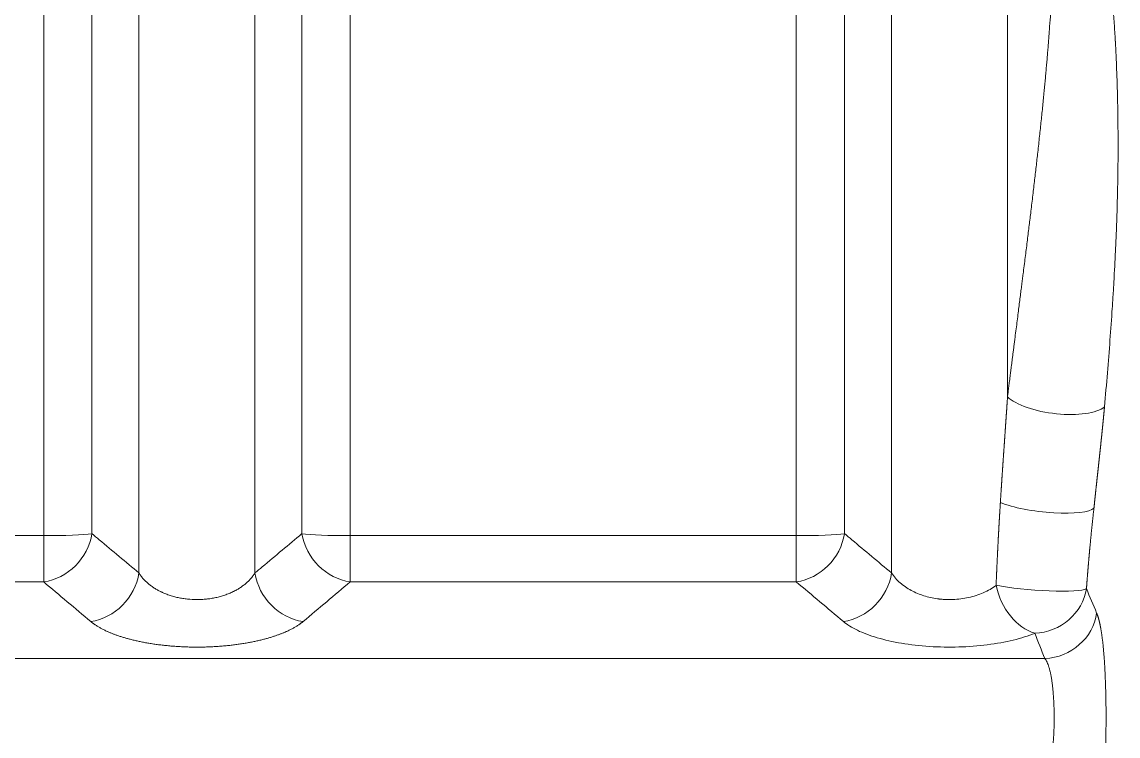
# Model space of a CAD drawing. Header units: millimetres. Extents: x 4664 to 8864, y -38 to 2932.
# Drawn here: x 8133.3 to 8160.46, y 2213.73 to 2231.42 of the extents above; entities that cross this region are included whole.
import ezdxf

# ---------------------------------------------------------------- set-up
doc = ezdxf.new("R2010")
doc.units = ezdxf.units.MM

msp = doc.modelspace()

# ---------------------------------------------------------------- linework, layer by layer
at = {"lineweight": 5}
for p, q in [((8136.197, 2217.773), (8136.197, 2274.057)), ((8157.718, 2222.134), (8157.718, 2274.057)), ((8133.837, 2217.553), (8133.837, 2271.134)), ((8135.031, 2218.747), (8135.031, 2270.722)), ((8139.07, 2217.773), (8139.07, 2246.302)), ((8154.845, 2217.773), (8154.845, 2246.302)), ((8140.235, 2239.559), (8140.235, 2218.747)), ((8153.68, 2218.747), (8153.68, 2239.559)), ((8141.429, 2217.553), (8141.429, 2238.931)), ((8152.485, 2217.553), (8152.485, 2238.931)), ((8133.837, 2218.698), (8132.139, 2218.698)), ((8152.485, 2218.698), (8141.429, 2218.698)), ((8132.139, 2217.553), (8133.837, 2217.553)), ((8141.429, 2217.553), (8152.485, 2217.553)), ((8158.644, 2215.653), (8129.251, 2215.653))]:
    msp.add_line(p, q, dxfattribs=at)
at = {"lineweight": 5, "extrusion": (0, 0, -1)}
for centre, major_axis, ratio, start_param, end_param in [((8158.913, 2222.19), (-1.296, 0.16), 0.35862, 3.471847, 5.83836), ((8158.588, 2219.573), (-1.298, 0.148), 0.217615, 3.320457, 5.62619), ((8133.837, 2218.78), (-1.306, 0), 0.063029, 3.557424, 4.712389), ((8133.837, 2218.78), (0.843, 0.997), 0.871092, 0.962939, 2.371211), ((8141.429, 2218.78), (-1.306, 0), 0.063029, 4.712389, 5.867354), ((8141.429, 2218.78), (-0.843, 0.997), 0.871092, 3.911974, 5.320246), ((8152.485, 2218.78), (-1.306, 0), 0.063029, 3.557424, 4.712389), ((8152.485, 2218.78), (-0.843, -0.997), 0.871092, 4.104532, 5.512804), ((8135.002, 2217.798), (0.84, 1), 0.87029, 0.960013, 2.374005), ((8140.264, 2217.798), (-0.84, 1), 0.87029, 3.909181, 5.323172), ((8153.651, 2217.798), (-0.84, -1), 0.87029, 4.101606, 5.515597), ((8158.394, 2217.506), (-1.302, 0.095), 0.121176, 3.317435, 5.530999), ((8158.394, 2217.506), (0.485, -1.212), 0.714518, 0.510791, 1.818857), ((8158.394, 2217.506), (-1.216, -0.477), 0.931354, 3.638724, 5.062539), ((8158.644, 2216.88), (-1.209, -0.494), 0.930648, 3.636054, 5.075781), ((8193.579, 2234.306), (0, 44.076), 0.874817, 4.275413, 4.291011)]:
    msp.add_ellipse(centre, major_axis=major_axis, ratio=ratio, start_param=start_param, end_param=end_param, dxfattribs=at)
at = {"lineweight": 5}
for points, degree, knots in [([(8158.883, 2234.352), (8158.883, 2234.346), (8158.883, 2234.334), (8158.883, 2234.316), (8158.883, 2234.298), (8158.883, 2234.28), (8158.883, 2234.262), (8158.883, 2234.244), (8158.883, 2234.226), (8158.883, 2234.208), (8158.883, 2234.19), (8158.883, 2234.172), (8158.883, 2234.154), (8158.883, 2234.136), (8158.883, 2234.118), (8158.882, 2234.1), (8158.882, 2234.082), (8158.882, 2234.063), (8158.882, 2234.045), (8158.882, 2234.027), (8158.882, 2234.009), (8158.881, 2233.991), (8158.881, 2233.972), (8158.881, 2233.954), (8158.881, 2233.936), (8158.881, 2233.918), (8158.88, 2233.899), (8158.88, 2233.881), (8158.88, 2233.863), (8158.88, 2233.844), (8158.879, 2233.826), (8158.879, 2233.807), (8158.879, 2233.789), (8158.878, 2233.771), (8158.878, 2233.752), (8158.878, 2233.734), (8158.877, 2233.715), (8158.877, 2233.697), (8158.877, 2233.678), (8158.876, 2233.66), (8158.876, 2233.641), (8158.876, 2233.623), (8158.875, 2233.604), (8158.875, 2233.586), (8158.874, 2233.567), (8158.874, 2233.548), (8158.873, 2233.53), (8158.873, 2233.511), (8158.873, 2233.492), (8158.872, 2233.474), (8158.872, 2233.455), (8158.871, 2233.436), (8158.871, 2233.418), (8158.87, 2233.399), (8158.87, 2233.38), (8158.869, 2233.361), (8158.869, 2233.343), (8158.868, 2233.324), (8158.867, 2233.305), (8158.867, 2233.286), (8158.866, 2233.267), (8158.866, 2233.248), (8158.865, 2233.229), (8158.865, 2233.21), (8158.864, 2233.192), (8158.863, 2233.173), (8158.863, 2233.154), (8158.862, 2233.135), (8158.861, 2233.116), (8158.861, 2233.097), (8158.86, 2233.078), (8158.859, 2233.058), (8158.859, 2233.039), (8158.858, 2233.02), (8158.857, 2233.001), (8158.857, 2232.982), (8158.856, 2232.963), (8158.855, 2232.944), (8158.854, 2232.925), (8158.854, 2232.905), (8158.853, 2232.886), (8158.852, 2232.867), (8158.851, 2232.848), (8158.85, 2232.829), (8158.85, 2232.809), (8158.849, 2232.79), (8158.844, 2232.679), (8158.834, 2232.475), (8158.818, 2232.175), (8158.8, 2231.866), (8158.779, 2231.55), (8158.76, 2231.287), (8158.745, 2231.081), (8158.733, 2230.933), (8158.721, 2230.784), (8158.709, 2230.634), (8158.696, 2230.482), (8158.683, 2230.33), (8158.669, 2230.176), (8158.655, 2230.02), (8158.641, 2229.863), (8158.619, 2229.639), (8158.59, 2229.342), (8158.552, 2228.971), (8158.511, 2228.588), (8158.47, 2228.208), (8158.427, 2227.833), (8158.384, 2227.463), (8158.339, 2227.08), (8158.294, 2226.705), (8158.249, 2226.336), (8158.204, 2225.969), (8158.155, 2225.582), (8158.116, 2225.274), (8158.088, 2225.049), (8158.07, 2224.911), (8158.051, 2224.763), (8158.031, 2224.604), (8158.01, 2224.436), (8157.987, 2224.257), (8157.963, 2224.069), (8157.938, 2223.87), (8157.915, 2223.694), (8157.896, 2223.545), (8157.881, 2223.429), (8157.867, 2223.316), (8157.853, 2223.208), (8157.84, 2223.104), (8157.827, 2223.004), (8157.815, 2222.908), (8157.804, 2222.817), (8157.793, 2222.729), (8157.782, 2222.646), (8157.772, 2222.567), (8157.763, 2222.493), (8157.754, 2222.423), (8157.746, 2222.357), (8157.738, 2222.295), (8157.731, 2222.238), (8157.724, 2222.184), (8157.72, 2222.15), (8157.718, 2222.134)], 3, [0, 0, 0, 0, 0.001403, 0.002808, 0.004214, 0.005622, 0.007032, 0.008443, 0.009856, 0.01127, 0.012686, 0.014104, 0.015523, 0.016944, 0.018367, 0.019791, 0.021217, 0.022645, 0.024074, 0.025505, 0.026937, 0.028371, 0.029807, 0.031245, 0.032684, 0.034125, 0.035568, 0.037012, 0.038458, 0.039906, 0.041355, 0.042806, 0.044259, 0.045713, 0.047169, 0.048627, 0.050087, 0.051548, 0.053011, 0.054475, 0.055942, 0.05741, 0.05888, 0.060351, 0.061825, 0.0633, 0.064776, 0.066255, 0.067735, 0.069217, 0.0707, 0.072186, 0.073673, 0.075162, 0.076653, 0.078145, 0.079639, 0.081135, 0.082633, 0.084132, 0.085633, 0.087136, 0.088641, 0.090148, 0.091656, 0.093166, 0.094678, 0.096191, 0.097707, 0.099224, 0.100743, 0.102264, 0.103786, 0.105311, 0.106837, 0.108365, 0.109895, 0.111426, 0.11296, 0.114495, 0.116032, 0.117571, 0.119111, 0.120654, 0.122198, 0.123744, 0.125292, 0.148749, 0.172956, 0.197922, 0.223653, 0.250157, 0.262099, 0.274161, 0.286342, 0.298644, 0.311068, 0.323613, 0.33628, 0.34907, 0.361983, 0.37502, 0.40466, 0.43536, 0.467127, 0.499968, 0.529724, 0.560471, 0.592216, 0.624965, 0.653813, 0.684259, 0.716308, 0.749969, 0.760607, 0.772055, 0.784313, 0.797384, 0.811268, 0.825968, 0.841484, 0.857818, 0.874972, 0.884887, 0.894455, 0.903675, 0.912547, 0.92107, 0.929244, 0.937069, 0.944545, 0.95167, 0.958445, 0.96487, 0.970943, 0.976665, 0.982036, 0.987055, 0.991722, 0.996037, 1, 1, 1, 1]), ([(8160.12, 2221.888), (8160.146, 2222.173), (8160.17, 2222.453), (8160.215, 2223.003), (8160.237, 2223.274), (8160.277, 2223.807), (8160.295, 2224.069), (8160.321, 2224.457), (8160.329, 2224.585), (8160.345, 2224.84), (8160.352, 2224.967), (8160.373, 2225.343), (8160.386, 2225.59), (8160.403, 2225.955), (8160.408, 2226.076), (8160.415, 2226.255), (8160.417, 2226.314), (8160.421, 2226.433), (8160.424, 2226.492), (8160.433, 2226.785), (8160.44, 2227.016), (8160.447, 2227.357), (8160.449, 2227.47), (8160.451, 2227.638), (8160.453, 2227.721), (8160.454, 2227.818), (8160.454, 2227.866), (8160.454, 2227.89), (8160.455, 2227.902), (8160.455, 2227.908), (8160.455, 2227.911), (8160.455, 2227.913), (8160.455, 2227.914), (8160.455, 2227.914), (8160.455, 2227.914), (8160.455, 2227.914), (8160.455, 2227.914), (8160.455, 2227.914), (8160.455, 2227.914), (8160.456, 2228.053), (8160.458, 2228.328), (8160.456, 2228.731), (8160.452, 2229.125), (8160.447, 2229.381), (8160.439, 2229.762), (8160.431, 2230.01), (8160.417, 2230.372), (8160.412, 2230.492), (8160.404, 2230.669), (8160.399, 2230.757), (8160.394, 2230.858), (8160.391, 2230.909), (8160.39, 2230.934), (8160.389, 2230.947), (8160.389, 2230.953), (8160.388, 2230.956), (8160.388, 2230.958), (8160.388, 2230.959), (8160.388, 2230.959), (8160.388, 2230.959), (8160.388, 2230.959), (8160.388, 2230.959), (8160.388, 2230.959), (8160.388, 2230.959), (8160.38, 2231.104), (8160.363, 2231.39), (8160.332, 2231.81), (8160.298, 2232.221), (8160.261, 2232.623), (8160.22, 2233.016), (8160.176, 2233.4), (8160.129, 2233.773), (8160.095, 2234.016), (8160.078, 2234.135)], 3, [0, 0, 0, 0, 0.0625, 0.0625, 0.125, 0.125, 0.1875, 0.1875, 0.21875, 0.21875, 0.25, 0.25, 0.3125, 0.3125, 0.34375, 0.34375, 0.359375, 0.359375, 0.375, 0.375, 0.4375, 0.4375, 0.46875, 0.46875, 0.484375, 0.492187, 0.496094, 0.498047, 0.499023, 0.499512, 0.499756, 0.499878, 0.499939, 0.499969, 0.499985, 0.499992, 0.499996, 0.499996, 0.5, 0.5, 0.53125, 0.5625, 0.59375, 0.625, 0.625, 0.6875, 0.6875, 0.71875, 0.71875, 0.734375, 0.742187, 0.746094, 0.748047, 0.749023, 0.749512, 0.749756, 0.749878, 0.749939, 0.749969, 0.749985, 0.749992, 0.749996, 0.749996, 0.75, 0.75, 0.78125, 0.8125, 0.84375, 0.875, 0.90625, 0.9375, 0.96875, 1, 1, 1, 1]), ([(8157.718, 2222.134), (8157.718, 2222.127), (8157.717, 2222.112), (8157.715, 2222.091), (8157.714, 2222.069), (8157.712, 2222.047), (8157.711, 2222.025), (8157.709, 2222.003), (8157.708, 2221.981), (8157.706, 2221.959), (8157.705, 2221.937), (8157.703, 2221.916), (8157.702, 2221.894), (8157.7, 2221.872), (8157.699, 2221.85), (8157.698, 2221.828), (8157.696, 2221.806), (8157.695, 2221.784), (8157.693, 2221.762), (8157.691, 2221.741), (8157.69, 2221.719), (8157.688, 2221.697), (8157.687, 2221.675), (8157.685, 2221.653), (8157.684, 2221.631), (8157.682, 2221.609), (8157.681, 2221.587), (8157.679, 2221.565), (8157.678, 2221.543), (8157.676, 2221.521), (8157.675, 2221.5), (8157.673, 2221.478), (8157.672, 2221.456), (8157.67, 2221.434), (8157.669, 2221.412), (8157.667, 2221.39), (8157.666, 2221.368), (8157.664, 2221.346), (8157.663, 2221.324), (8157.661, 2221.302), (8157.66, 2221.28), (8157.658, 2221.258), (8157.657, 2221.236), (8157.655, 2221.214), (8157.653, 2221.192), (8157.652, 2221.17), (8157.65, 2221.148), (8157.649, 2221.126), (8157.647, 2221.104), (8157.646, 2221.083), (8157.644, 2221.061), (8157.643, 2221.039), (8157.641, 2221.017), (8157.64, 2220.995), (8157.638, 2220.973), (8157.637, 2220.951), (8157.635, 2220.929), (8157.634, 2220.907), (8157.632, 2220.885), (8157.631, 2220.863), (8157.629, 2220.841), (8157.627, 2220.819), (8157.626, 2220.797), (8157.624, 2220.775), (8157.623, 2220.753), (8157.621, 2220.731), (8157.62, 2220.709), (8157.618, 2220.687), (8157.617, 2220.665), (8157.615, 2220.643), (8157.614, 2220.621), (8157.612, 2220.599), (8157.611, 2220.577), (8157.609, 2220.555), (8157.608, 2220.533), (8157.606, 2220.511), (8157.605, 2220.489), (8157.603, 2220.466), (8157.602, 2220.444), (8157.6, 2220.422), (8157.599, 2220.4), (8157.597, 2220.378), (8157.596, 2220.356), (8157.594, 2220.334), (8157.593, 2220.312), (8157.591, 2220.29), (8157.59, 2220.268), (8157.588, 2220.246), (8157.587, 2220.224), (8157.585, 2220.202), (8157.584, 2220.18), (8157.582, 2220.158), (8157.581, 2220.136), (8157.579, 2220.114), (8157.578, 2220.092), (8157.576, 2220.07), (8157.575, 2220.048), (8157.574, 2220.026), (8157.572, 2220.004), (8157.571, 2219.981), (8157.569, 2219.959), (8157.568, 2219.937), (8157.566, 2219.915), (8157.565, 2219.893), (8157.563, 2219.871), (8157.562, 2219.849), (8157.561, 2219.827), (8157.559, 2219.805), (8157.558, 2219.783), (8157.556, 2219.761), (8157.555, 2219.739), (8157.553, 2219.717), (8157.552, 2219.694), (8157.551, 2219.672), (8157.549, 2219.65), (8157.548, 2219.628), (8157.546, 2219.606), (8157.545, 2219.584), (8157.544, 2219.562), (8157.542, 2219.54), (8157.541, 2219.525), (8157.541, 2219.518)], 3, [0, 0, 0, 0, 0.008443, 0.016885, 0.025326, 0.033767, 0.042207, 0.050647, 0.059085, 0.067523, 0.075961, 0.084397, 0.092833, 0.101269, 0.109703, 0.118137, 0.12657, 0.135003, 0.143435, 0.151866, 0.160297, 0.168726, 0.177156, 0.185584, 0.194012, 0.202439, 0.210865, 0.219291, 0.227716, 0.236141, 0.244564, 0.252987, 0.26141, 0.269832, 0.278253, 0.286673, 0.295093, 0.303512, 0.31193, 0.320348, 0.328765, 0.337181, 0.345597, 0.354012, 0.362426, 0.37084, 0.379253, 0.387665, 0.396077, 0.404488, 0.412898, 0.421308, 0.429717, 0.438125, 0.446533, 0.45494, 0.463346, 0.471752, 0.480157, 0.488561, 0.496965, 0.505368, 0.51377, 0.522172, 0.530573, 0.538973, 0.547373, 0.555772, 0.56417, 0.572568, 0.580965, 0.589362, 0.597758, 0.606153, 0.614547, 0.622941, 0.631334, 0.639727, 0.648119, 0.65651, 0.664901, 0.673291, 0.68168, 0.690068, 0.698457, 0.706844, 0.715231, 0.723617, 0.732002, 0.740387, 0.748771, 0.757155, 0.765537, 0.77392, 0.782301, 0.790682, 0.799062, 0.807442, 0.815821, 0.8242, 0.832577, 0.840954, 0.849331, 0.857707, 0.866082, 0.874457, 0.882831, 0.891204, 0.899577, 0.907949, 0.91632, 0.924691, 0.933061, 0.941431, 0.9498, 0.958168, 0.966536, 0.974903, 0.983269, 0.991635, 1, 1, 1, 1]), ([(8159.859, 2219.377), (8159.86, 2219.383), (8159.861, 2219.396), (8159.863, 2219.414), (8159.865, 2219.433), (8159.867, 2219.451), (8159.869, 2219.469), (8159.871, 2219.488), (8159.872, 2219.506), (8159.874, 2219.525), (8159.876, 2219.543), (8159.878, 2219.561), (8159.88, 2219.58), (8159.882, 2219.598), (8159.884, 2219.616), (8159.886, 2219.634), (8159.888, 2219.653), (8159.89, 2219.671), (8159.892, 2219.689), (8159.894, 2219.707), (8159.896, 2219.725), (8159.898, 2219.743), (8159.9, 2219.762), (8159.901, 2219.78), (8159.903, 2219.798), (8159.905, 2219.816), (8159.907, 2219.834), (8159.909, 2219.852), (8159.911, 2219.87), (8159.913, 2219.888), (8159.915, 2219.906), (8159.917, 2219.924), (8159.919, 2219.942), (8159.921, 2219.96), (8159.923, 2219.978), (8159.925, 2219.996), (8159.927, 2220.013), (8159.929, 2220.031), (8159.93, 2220.049), (8159.932, 2220.067), (8159.934, 2220.085), (8159.936, 2220.103), (8159.938, 2220.12), (8159.94, 2220.138), (8159.942, 2220.156), (8159.944, 2220.173), (8159.946, 2220.191), (8159.948, 2220.209), (8159.95, 2220.226), (8159.952, 2220.244), (8159.954, 2220.262), (8159.955, 2220.279), (8159.957, 2220.297), (8159.959, 2220.315), (8159.961, 2220.332), (8159.963, 2220.35), (8159.965, 2220.367), (8159.967, 2220.385), (8159.969, 2220.402), (8159.971, 2220.42), (8159.973, 2220.437), (8159.974, 2220.454), (8159.976, 2220.472), (8159.978, 2220.489), (8159.98, 2220.507), (8159.982, 2220.524), (8159.984, 2220.541), (8159.986, 2220.559), (8159.988, 2220.576), (8159.99, 2220.593), (8159.991, 2220.61), (8159.993, 2220.628), (8159.995, 2220.645), (8159.997, 2220.662), (8159.999, 2220.679), (8160.001, 2220.696), (8160.003, 2220.714), (8160.004, 2220.731), (8160.006, 2220.748), (8160.008, 2220.765), (8160.01, 2220.782), (8160.012, 2220.799), (8160.014, 2220.816), (8160.015, 2220.833), (8160.017, 2220.85), (8160.019, 2220.867), (8160.021, 2220.884), (8160.023, 2220.901), (8160.024, 2220.918), (8160.026, 2220.935), (8160.028, 2220.952), (8160.03, 2220.969), (8160.032, 2220.986), (8160.033, 2221.003), (8160.035, 2221.02), (8160.037, 2221.036), (8160.039, 2221.053), (8160.04, 2221.07), (8160.042, 2221.087), (8160.044, 2221.103), (8160.046, 2221.12), (8160.047, 2221.137), (8160.049, 2221.154), (8160.051, 2221.17), (8160.053, 2221.187), (8160.054, 2221.204), (8160.056, 2221.22), (8160.058, 2221.237), (8160.059, 2221.254), (8160.061, 2221.27), (8160.063, 2221.287), (8160.064, 2221.303), (8160.066, 2221.32), (8160.068, 2221.336), (8160.069, 2221.353), (8160.071, 2221.369), (8160.073, 2221.386), (8160.074, 2221.402), (8160.076, 2221.419), (8160.078, 2221.435), (8160.079, 2221.452), (8160.081, 2221.468), (8160.082, 2221.484), (8160.084, 2221.501), (8160.086, 2221.517), (8160.087, 2221.533), (8160.089, 2221.55), (8160.09, 2221.566), (8160.092, 2221.582), (8160.094, 2221.598), (8160.095, 2221.615), (8160.097, 2221.631), (8160.098, 2221.647), (8160.1, 2221.663), (8160.101, 2221.68), (8160.103, 2221.696), (8160.104, 2221.712), (8160.106, 2221.728), (8160.107, 2221.744), (8160.109, 2221.76), (8160.11, 2221.776), (8160.112, 2221.792), (8160.113, 2221.808), (8160.115, 2221.824), (8160.116, 2221.84), (8160.118, 2221.856), (8160.119, 2221.872), (8160.12, 2221.883), (8160.12, 2221.888)], 3, [0, 0, 0, 0, 0.007138, 0.014272, 0.021401, 0.028526, 0.035646, 0.042762, 0.049873, 0.05698, 0.064082, 0.07118, 0.078274, 0.085363, 0.092448, 0.099529, 0.106605, 0.113677, 0.120744, 0.127807, 0.134866, 0.141921, 0.148971, 0.156017, 0.163058, 0.170096, 0.177129, 0.184158, 0.191182, 0.198203, 0.205219, 0.212231, 0.219239, 0.226242, 0.233242, 0.240237, 0.247228, 0.254215, 0.261198, 0.268177, 0.275151, 0.282122, 0.289088, 0.296051, 0.303009, 0.309963, 0.316913, 0.323859, 0.330801, 0.33774, 0.344674, 0.351604, 0.35853, 0.365452, 0.37237, 0.379284, 0.386195, 0.393101, 0.400003, 0.406902, 0.413796, 0.420687, 0.427574, 0.434457, 0.441336, 0.448212, 0.455083, 0.461951, 0.468815, 0.475675, 0.482531, 0.489383, 0.496232, 0.503077, 0.509918, 0.516756, 0.52359, 0.53042, 0.537246, 0.544069, 0.550888, 0.557703, 0.564515, 0.571323, 0.578127, 0.584928, 0.591725, 0.598519, 0.605309, 0.612095, 0.618878, 0.625658, 0.632433, 0.639206, 0.645974, 0.65274, 0.659501, 0.66626, 0.673015, 0.679766, 0.686514, 0.693258, 0.699999, 0.706737, 0.713471, 0.720202, 0.72693, 0.733654, 0.740375, 0.747092, 0.753806, 0.760517, 0.767225, 0.773929, 0.78063, 0.787328, 0.794022, 0.800713, 0.807401, 0.814086, 0.820767, 0.827446, 0.834121, 0.840793, 0.847462, 0.854127, 0.86079, 0.867449, 0.874105, 0.880759, 0.887409, 0.894056, 0.9007, 0.907341, 0.913978, 0.920613, 0.927245, 0.933874, 0.9405, 0.947123, 0.953743, 0.96036, 0.966974, 0.973585, 0.980193, 0.986798, 0.9934, 1, 1, 1, 1]), ([(8157.541, 2219.518), (8157.54, 2219.51), (8157.539, 2219.495), (8157.538, 2219.472), (8157.536, 2219.449), (8157.535, 2219.425), (8157.534, 2219.402), (8157.532, 2219.379), (8157.531, 2219.356), (8157.529, 2219.333), (8157.528, 2219.309), (8157.527, 2219.286), (8157.525, 2219.263), (8157.524, 2219.24), (8157.522, 2219.216), (8157.521, 2219.193), (8157.52, 2219.169), (8157.518, 2219.146), (8157.517, 2219.122), (8157.515, 2219.099), (8157.514, 2219.075), (8157.513, 2219.052), (8157.511, 2219.028), (8157.51, 2219.005), (8157.509, 2218.981), (8157.507, 2218.958), (8157.506, 2218.934), (8157.505, 2218.91), (8157.503, 2218.886), (8157.502, 2218.863), (8157.501, 2218.839), (8157.499, 2218.815), (8157.498, 2218.791), (8157.497, 2218.767), (8157.495, 2218.744), (8157.494, 2218.72), (8157.493, 2218.696), (8157.491, 2218.672), (8157.49, 2218.648), (8157.489, 2218.624), (8157.488, 2218.6), (8157.486, 2218.576), (8157.485, 2218.552), (8157.484, 2218.528), (8157.483, 2218.503), (8157.481, 2218.479), (8157.48, 2218.455), (8157.479, 2218.431), (8157.478, 2218.407), (8157.476, 2218.382), (8157.475, 2218.358), (8157.474, 2218.334), (8157.473, 2218.309), (8157.471, 2218.285), (8157.47, 2218.261), (8157.469, 2218.236), (8157.468, 2218.212), (8157.467, 2218.187), (8157.466, 2218.163), (8157.464, 2218.138), (8157.463, 2218.114), (8157.462, 2218.089), (8157.461, 2218.065), (8157.46, 2218.04), (8157.459, 2218.015), (8157.457, 2217.991), (8157.456, 2217.966), (8157.455, 2217.941), (8157.454, 2217.917), (8157.453, 2217.892), (8157.452, 2217.867), (8157.451, 2217.842), (8157.45, 2217.817), (8157.448, 2217.793), (8157.447, 2217.768), (8157.446, 2217.743), (8157.445, 2217.718), (8157.444, 2217.693), (8157.443, 2217.668), (8157.442, 2217.643), (8157.441, 2217.618), (8157.44, 2217.593), (8157.439, 2217.568), (8157.438, 2217.542), (8157.437, 2217.517), (8157.436, 2217.492), (8157.435, 2217.475), (8157.435, 2217.467)], 3, [0, 0, 0, 0, 0.011294, 0.0226, 0.033916, 0.045244, 0.056583, 0.067933, 0.079294, 0.090667, 0.10205, 0.113445, 0.12485, 0.136267, 0.147695, 0.159135, 0.170585, 0.182047, 0.19352, 0.205003, 0.216499, 0.228005, 0.239522, 0.251051, 0.262591, 0.274142, 0.285704, 0.297278, 0.308862, 0.320458, 0.332065, 0.343683, 0.355313, 0.366953, 0.378605, 0.390268, 0.401942, 0.413628, 0.425325, 0.437033, 0.448752, 0.460482, 0.472224, 0.483977, 0.495741, 0.507516, 0.519302, 0.5311, 0.542909, 0.554729, 0.566561, 0.578404, 0.590258, 0.602123, 0.613999, 0.625887, 0.637786, 0.649696, 0.661618, 0.673551, 0.685495, 0.69745, 0.709417, 0.721394, 0.733384, 0.745384, 0.757396, 0.769419, 0.781453, 0.793498, 0.805555, 0.817623, 0.829703, 0.841793, 0.853895, 0.866008, 0.878133, 0.890269, 0.902416, 0.914574, 0.926744, 0.938925, 0.951117, 0.963321, 0.975536, 0.987762, 1, 1, 1, 1]), ([(8159.674, 2217.385), (8159.675, 2217.391), (8159.675, 2217.404), (8159.677, 2217.423), (8159.678, 2217.443), (8159.68, 2217.462), (8159.681, 2217.482), (8159.683, 2217.501), (8159.684, 2217.52), (8159.685, 2217.54), (8159.687, 2217.559), (8159.688, 2217.578), (8159.69, 2217.597), (8159.691, 2217.617), (8159.693, 2217.636), (8159.694, 2217.655), (8159.696, 2217.674), (8159.697, 2217.693), (8159.699, 2217.712), (8159.7, 2217.731), (8159.702, 2217.75), (8159.703, 2217.769), (8159.705, 2217.788), (8159.706, 2217.807), (8159.708, 2217.826), (8159.71, 2217.845), (8159.711, 2217.864), (8159.713, 2217.883), (8159.714, 2217.902), (8159.716, 2217.921), (8159.717, 2217.94), (8159.719, 2217.959), (8159.721, 2217.977), (8159.722, 2217.996), (8159.724, 2218.015), (8159.725, 2218.034), (8159.727, 2218.052), (8159.729, 2218.071), (8159.73, 2218.09), (8159.732, 2218.108), (8159.733, 2218.127), (8159.735, 2218.146), (8159.737, 2218.164), (8159.738, 2218.183), (8159.74, 2218.201), (8159.742, 2218.22), (8159.743, 2218.238), (8159.745, 2218.257), (8159.747, 2218.275), (8159.748, 2218.294), (8159.75, 2218.312), (8159.752, 2218.33), (8159.753, 2218.349), (8159.755, 2218.367), (8159.757, 2218.392), (8159.76, 2218.425), (8159.764, 2218.464), (8159.768, 2218.503), (8159.772, 2218.541), (8159.775, 2218.58), (8159.779, 2218.619), (8159.783, 2218.658), (8159.787, 2218.696), (8159.791, 2218.735), (8159.794, 2218.773), (8159.798, 2218.812), (8159.802, 2218.85), (8159.806, 2218.888), (8159.81, 2218.926), (8159.814, 2218.964), (8159.818, 2219.002), (8159.822, 2219.04), (8159.826, 2219.078), (8159.83, 2219.115), (8159.834, 2219.153), (8159.838, 2219.191), (8159.842, 2219.228), (8159.846, 2219.265), (8159.851, 2219.303), (8159.855, 2219.34), (8159.858, 2219.365), (8159.859, 2219.377)], 3, [0, 0, 0, 0, 0.00967, 0.019331, 0.028983, 0.038625, 0.048257, 0.05788, 0.067493, 0.077097, 0.086691, 0.096276, 0.105852, 0.115418, 0.124974, 0.134521, 0.144059, 0.153587, 0.163106, 0.172615, 0.182115, 0.191606, 0.201087, 0.210559, 0.220021, 0.229474, 0.238918, 0.248352, 0.257777, 0.267193, 0.276599, 0.285996, 0.295383, 0.304762, 0.314131, 0.323491, 0.332841, 0.342182, 0.351514, 0.360837, 0.370151, 0.379455, 0.38875, 0.398036, 0.407312, 0.416579, 0.425838, 0.435087, 0.444326, 0.453557, 0.462778, 0.471991, 0.481194, 0.490388, 0.499573, 0.519215, 0.538825, 0.558402, 0.577948, 0.597461, 0.616943, 0.636393, 0.65581, 0.675197, 0.694551, 0.713874, 0.733166, 0.752426, 0.771655, 0.790853, 0.81002, 0.829156, 0.848261, 0.867335, 0.886379, 0.905391, 0.924374, 0.943326, 0.962247, 0.981139, 1, 1, 1, 1]), ([(8136.197, 2217.773), (8135.868, 2218.047), (8135.54, 2218.321), (8135.152, 2218.646), (8135.092, 2218.696), (8135.031, 2218.747)], 3, [0, 0, 0, 0, 0.843933, 0.843933, 1, 1, 1, 1]), ([(8140.235, 2218.747), (8139.908, 2218.473), (8139.58, 2218.199), (8139.191, 2217.875), (8139.13, 2217.824), (8139.07, 2217.773)], 3, [0, 0, 0, 0, 0.843933, 0.843933, 1, 1, 1, 1]), ([(8154.845, 2217.773), (8154.517, 2218.047), (8154.189, 2218.321), (8153.801, 2218.646), (8153.74, 2218.696), (8153.68, 2218.747)], 3, [0, 0, 0, 0, 0.843933, 0.843933, 1, 1, 1, 1]), ([(8139.07, 2217.773), (8139.054, 2217.748), (8139.037, 2217.724), (8139.002, 2217.676), (8138.983, 2217.653), (8138.943, 2217.608), (8138.902, 2217.565), (8138.835, 2217.505), (8138.765, 2217.45), (8138.69, 2217.399), (8138.639, 2217.368), (8138.6, 2217.346), (8138.581, 2217.336), (8138.557, 2217.324), (8138.546, 2217.318), (8138.54, 2217.315), (8138.537, 2217.314), (8138.536, 2217.313), (8138.535, 2217.313), (8138.535, 2217.312), (8138.534, 2217.312), (8138.534, 2217.312), (8138.534, 2217.312), (8138.534, 2217.312), (8138.534, 2217.312), (8138.501, 2217.296), (8138.432, 2217.265), (8138.324, 2217.224), (8138.214, 2217.19), (8138.1, 2217.162), (8137.984, 2217.14), (8137.867, 2217.125), (8137.789, 2217.119), (8137.73, 2217.116), (8137.701, 2217.114), (8137.667, 2217.114), (8137.65, 2217.114), (8137.641, 2217.114), (8137.637, 2217.114), (8137.635, 2217.114), (8137.634, 2217.114), (8137.555, 2217.114), (8137.476, 2217.118), (8137.359, 2217.13), (8137.281, 2217.141), (8137.166, 2217.162), (8137.053, 2217.19), (8136.942, 2217.224), (8136.871, 2217.251), (8136.818, 2217.273), (8136.792, 2217.284), (8136.762, 2217.298), (8136.747, 2217.305), (8136.74, 2217.308), (8136.736, 2217.31), (8136.735, 2217.311), (8136.734, 2217.311), (8136.733, 2217.312), (8136.733, 2217.312), (8136.733, 2217.312), (8136.733, 2217.312), (8136.733, 2217.312), (8136.733, 2217.312), (8136.706, 2217.325), (8136.653, 2217.353), (8136.576, 2217.399), (8136.502, 2217.45), (8136.431, 2217.505), (8136.364, 2217.565), (8136.323, 2217.608), (8136.283, 2217.653), (8136.265, 2217.676), (8136.229, 2217.723), (8136.212, 2217.748), (8136.197, 2217.773)], 3, [0, 0, 0, 0, 0.03125, 0.03125, 0.0625, 0.0625, 0.09375, 0.125, 0.15625, 0.1875, 0.21875, 0.21875, 0.234375, 0.242187, 0.246094, 0.248047, 0.249023, 0.249512, 0.249756, 0.249878, 0.249939, 0.249969, 0.249985, 0.249985, 0.25, 0.25, 0.28125, 0.3125, 0.34375, 0.375, 0.40625, 0.4375, 0.46875, 0.46875, 0.484375, 0.492187, 0.496094, 0.498047, 0.499023, 0.499023, 0.5, 0.5, 0.5625, 0.5625, 0.59375, 0.625, 0.65625, 0.6875, 0.71875, 0.71875, 0.734375, 0.742187, 0.746094, 0.748047, 0.749023, 0.749512, 0.749756, 0.749878, 0.749939, 0.749969, 0.749985, 0.749985, 0.75, 0.75, 0.78125, 0.8125, 0.84375, 0.875, 0.90625, 0.9375, 0.9375, 0.96875, 0.96875, 1, 1, 1, 1]), ([(8157.435, 2217.467), (8157.388, 2217.431), (8157.337, 2217.398), (8157.231, 2217.337), (8157.176, 2217.309), (8157.06, 2217.259), (8157.001, 2217.236), (8156.878, 2217.197), (8156.816, 2217.181), (8156.689, 2217.153), (8156.624, 2217.142), (8156.494, 2217.125), (8156.429, 2217.119), (8156.299, 2217.114), (8156.234, 2217.114), (8156.138, 2217.118), (8156.106, 2217.12), (8156.058, 2217.125), (8156.034, 2217.127), (8156.007, 2217.13), (8155.993, 2217.132), (8155.986, 2217.133), (8155.983, 2217.134), (8155.981, 2217.134), (8155.98, 2217.134), (8155.98, 2217.134), (8155.979, 2217.134), (8155.979, 2217.134), (8155.979, 2217.134), (8155.979, 2217.134), (8155.924, 2217.142), (8155.868, 2217.152), (8155.757, 2217.176), (8155.702, 2217.191), (8155.593, 2217.226), (8155.539, 2217.245), (8155.433, 2217.289), (8155.382, 2217.314), (8155.282, 2217.367), (8155.233, 2217.396), (8155.141, 2217.459), (8155.097, 2217.493), (8155.014, 2217.565), (8154.975, 2217.604), (8154.905, 2217.685), (8154.873, 2217.728), (8154.845, 2217.773)], 3, [0, 0, 0, 0, 0.0625, 0.0625, 0.125, 0.125, 0.1875, 0.1875, 0.25, 0.25, 0.3125, 0.3125, 0.375, 0.375, 0.4375, 0.4375, 0.46875, 0.46875, 0.484375, 0.492187, 0.496094, 0.498047, 0.499023, 0.499512, 0.499756, 0.499878, 0.499939, 0.499969, 0.499969, 0.5, 0.5, 0.5625, 0.5625, 0.625, 0.625, 0.6875, 0.6875, 0.75, 0.75, 0.8125, 0.8125, 0.875, 0.875, 0.9375, 0.9375, 1, 1, 1, 1]), ([(8159.926, 2211.58), (8159.927, 2211.581), (8159.927, 2211.583), (8159.929, 2211.585), (8159.93, 2211.588), (8159.931, 2211.591), (8159.932, 2211.594), (8159.933, 2211.596), (8159.934, 2211.599), (8159.935, 2211.602), (8159.936, 2211.605), (8159.937, 2211.608), (8159.939, 2211.611), (8159.94, 2211.613), (8159.941, 2211.616), (8159.942, 2211.619), (8159.943, 2211.622), (8159.944, 2211.625), (8159.945, 2211.628), (8159.946, 2211.631), (8159.947, 2211.634), (8159.948, 2211.637), (8159.95, 2211.64), (8159.951, 2211.644), (8159.952, 2211.647), (8159.953, 2211.65), (8159.954, 2211.653), (8159.955, 2211.656), (8159.956, 2211.659), (8159.957, 2211.662), (8159.958, 2211.666), (8159.959, 2211.669), (8159.96, 2211.672), (8159.961, 2211.676), (8159.962, 2211.679), (8159.963, 2211.682), (8159.964, 2211.685), (8159.965, 2211.689), (8159.966, 2211.692), (8159.967, 2211.696), (8159.968, 2211.699), (8159.969, 2211.702), (8159.97, 2211.706), (8159.971, 2211.709), (8159.972, 2211.713), (8159.973, 2211.716), (8159.974, 2211.72), (8159.975, 2211.724), (8159.976, 2211.727), (8159.977, 2211.731), (8159.978, 2211.734), (8159.979, 2211.738), (8159.98, 2211.742), (8159.981, 2211.745), (8159.982, 2211.749), (8159.983, 2211.753), (8159.984, 2211.756), (8159.985, 2211.76), (8159.986, 2211.764), (8159.987, 2211.768), (8159.988, 2211.771), (8159.989, 2211.775), (8159.99, 2211.779), (8159.991, 2211.783), (8159.992, 2211.787), (8159.993, 2211.791), (8159.994, 2211.795), (8159.995, 2211.799), (8159.996, 2211.803), (8159.997, 2211.806), (8159.998, 2211.81), (8159.999, 2211.814), (8160, 2211.819), (8160, 2211.823), (8160.001, 2211.827), (8160.002, 2211.831), (8160.003, 2211.835), (8160.004, 2211.839), (8160.005, 2211.843), (8160.006, 2211.847), (8160.007, 2211.851), (8160.008, 2211.856), (8160.009, 2211.86), (8160.01, 2211.864), (8160.01, 2211.868), (8160.011, 2211.873), (8160.012, 2211.877), (8160.013, 2211.881), (8160.014, 2211.886), (8160.015, 2211.89), (8160.016, 2211.894), (8160.017, 2211.899), (8160.018, 2211.903), (8160.018, 2211.908), (8160.019, 2211.912), (8160.02, 2211.916), (8160.021, 2211.921), (8160.022, 2211.925), (8160.023, 2211.93), (8160.024, 2211.935), (8160.024, 2211.939), (8160.025, 2211.944), (8160.026, 2211.948), (8160.027, 2211.953), (8160.028, 2211.958), (8160.029, 2211.962), (8160.03, 2211.967), (8160.03, 2211.972), (8160.037, 2212.009), (8160.049, 2212.081), (8160.065, 2212.194), (8160.079, 2212.315), (8160.092, 2212.442), (8160.104, 2212.578), (8160.115, 2212.719), (8160.125, 2212.867), (8160.133, 2213.019), (8160.14, 2213.176), (8160.145, 2213.317), (8160.149, 2213.44), (8160.152, 2213.544), (8160.154, 2213.649), (8160.156, 2213.755), (8160.157, 2213.861), (8160.158, 2213.967), (8160.159, 2214.075), (8160.159, 2214.163), (8160.159, 2214.233), (8160.159, 2214.283), (8160.159, 2214.333), (8160.158, 2214.383), (8160.158, 2214.433), (8160.158, 2214.483), (8160.157, 2214.532), (8160.156, 2214.582), (8160.155, 2214.632), (8160.154, 2214.681), (8160.153, 2214.731), (8160.152, 2214.78), (8160.151, 2214.829), (8160.15, 2214.878), (8160.148, 2214.928), (8160.147, 2214.977), (8160.145, 2215.049), (8160.141, 2215.143), (8160.137, 2215.257), (8160.131, 2215.368), (8160.125, 2215.477), (8160.119, 2215.583), (8160.112, 2215.686), (8160.105, 2215.766), (8160.1, 2215.826), (8160.097, 2215.866), (8160.093, 2215.905), (8160.09, 2215.943), (8160.086, 2215.981), (8160.082, 2216.018), (8160.078, 2216.055), (8160.074, 2216.091), (8160.069, 2216.126), (8160.065, 2216.161), (8160.061, 2216.195), (8160.056, 2216.228), (8160.051, 2216.261), (8160.046, 2216.293), (8160.041, 2216.325), (8160.036, 2216.356), (8160.032, 2216.379), (8160.029, 2216.395), (8160.028, 2216.404), (8160.026, 2216.412), (8160.025, 2216.421), (8160.023, 2216.429), (8160.022, 2216.437), (8160.02, 2216.446), (8160.018, 2216.454), (8160.017, 2216.462), (8160.015, 2216.47), (8160.014, 2216.478), (8160.012, 2216.486), (8160.01, 2216.494), (8160.009, 2216.502), (8160.007, 2216.509), (8160.005, 2216.517), (8160.004, 2216.525), (8160.002, 2216.532), (8160, 2216.54), (8159.999, 2216.547), (8159.997, 2216.554), (8159.995, 2216.562), (8159.993, 2216.569), (8159.992, 2216.576), (8159.99, 2216.583), (8159.988, 2216.59), (8159.986, 2216.597), (8159.985, 2216.604), (8159.983, 2216.611), (8159.981, 2216.618), (8159.979, 2216.625), (8159.977, 2216.631), (8159.975, 2216.638), (8159.974, 2216.644), (8159.972, 2216.651), (8159.97, 2216.657), (8159.968, 2216.663), (8159.966, 2216.67), (8159.964, 2216.676), (8159.962, 2216.682), (8159.96, 2216.688), (8159.958, 2216.694), (8159.957, 2216.7), (8159.955, 2216.706), (8159.953, 2216.712), (8159.951, 2216.717), (8159.949, 2216.723), (8159.947, 2216.729), (8159.945, 2216.734), (8159.943, 2216.74), (8159.941, 2216.745), (8159.939, 2216.751), (8159.937, 2216.756), (8159.935, 2216.761), (8159.932, 2216.766), (8159.93, 2216.771), (8159.928, 2216.776), (8159.927, 2216.78), (8159.926, 2216.781)], 3, [0, 0, 0, 0, 0.001188, 0.002374, 0.003561, 0.004746, 0.005931, 0.007116, 0.0083, 0.009483, 0.010666, 0.011848, 0.01303, 0.014211, 0.015391, 0.016571, 0.017751, 0.01893, 0.020108, 0.021286, 0.022464, 0.023641, 0.024817, 0.025994, 0.027169, 0.028345, 0.029519, 0.030694, 0.031868, 0.033041, 0.034214, 0.035387, 0.03656, 0.037732, 0.038903, 0.040075, 0.041246, 0.042416, 0.043587, 0.044757, 0.045927, 0.047096, 0.048265, 0.049434, 0.050603, 0.051771, 0.052939, 0.054107, 0.055274, 0.056442, 0.057609, 0.058776, 0.059943, 0.061109, 0.062276, 0.063442, 0.064608, 0.065774, 0.06694, 0.068105, 0.069271, 0.070436, 0.071601, 0.072767, 0.073932, 0.075097, 0.076261, 0.077426, 0.078591, 0.079756, 0.080921, 0.082085, 0.08325, 0.084415, 0.085579, 0.086744, 0.087909, 0.089073, 0.090238, 0.091403, 0.092568, 0.093733, 0.094898, 0.096063, 0.097228, 0.098393, 0.099558, 0.100724, 0.101889, 0.103055, 0.104221, 0.105387, 0.106553, 0.107719, 0.108886, 0.110053, 0.111219, 0.112387, 0.113554, 0.114721, 0.115889, 0.117057, 0.118225, 0.119394, 0.120563, 0.121732, 0.122901, 0.124071, 0.125241, 0.150482, 0.175511, 0.20042, 0.225306, 0.250265, 0.275471, 0.300471, 0.32537, 0.35027, 0.375276, 0.391019, 0.406675, 0.422272, 0.437834, 0.45339, 0.468966, 0.484588, 0.500283, 0.507584, 0.514876, 0.522162, 0.529445, 0.536727, 0.544011, 0.5513, 0.558597, 0.565904, 0.573225, 0.580561, 0.587917, 0.595294, 0.602695, 0.610124, 0.617582, 0.625071, 0.643141, 0.661082, 0.678932, 0.696727, 0.714507, 0.732309, 0.750171, 0.757518, 0.764853, 0.772179, 0.779498, 0.786812, 0.794124, 0.801437, 0.808752, 0.816072, 0.8234, 0.830737, 0.838088, 0.845452, 0.852834, 0.860236, 0.867659, 0.875107, 0.877259, 0.87941, 0.88156, 0.883709, 0.885857, 0.888004, 0.890151, 0.892297, 0.894443, 0.896588, 0.898732, 0.900876, 0.90302, 0.905163, 0.907306, 0.909449, 0.911592, 0.913735, 0.915877, 0.91802, 0.920162, 0.922305, 0.924448, 0.926591, 0.928735, 0.930879, 0.933023, 0.935168, 0.937313, 0.939459, 0.941605, 0.943752, 0.9459, 0.948049, 0.950199, 0.952349, 0.9545, 0.956653, 0.958806, 0.960961, 0.963117, 0.965274, 0.967432, 0.969592, 0.971753, 0.973916, 0.97608, 0.978245, 0.980413, 0.982582, 0.984752, 0.986925, 0.989099, 0.991275, 0.993453, 0.995633, 0.997816, 1, 1, 1, 1]), ([(8135.002, 2216.571), (8135.165, 2216.434), (8135.556, 2216.261), (8135.864, 2216.158), (8136.209, 2216.073), (8136.592, 2216.006), (8137.001, 2215.96), (8137.424, 2215.937), (8137.847, 2215.937), (8138.273, 2215.96), (8138.676, 2216.006), (8139.059, 2216.073), (8139.403, 2216.159), (8139.71, 2216.261), (8140.101, 2216.434), (8140.264, 2216.571)], 2, [0, 0, 0, 0.125, 0.1875, 0.25, 0.3125, 0.375, 0.4375, 0.5, 0.5625, 0.625, 0.6875, 0.75, 0.8125, 0.875, 1, 1, 1]), ([(8153.651, 2216.571), (8153.743, 2216.494), (8153.86, 2216.42), (8154.14, 2216.285), (8154.306, 2216.223), (8154.856, 2216.06), (8155.303, 2215.984), (8156.023, 2215.937), (8156.267, 2215.933), (8156.749, 2215.947), (8156.991, 2215.966), (8157.443, 2216.023), (8157.661, 2216.063), (8158.056, 2216.159), (8158.235, 2216.215), (8158.394, 2216.278)], 3, [0, 0, 0, 0, 0.125, 0.125, 0.25, 0.25, 0.5, 0.5, 0.625, 0.625, 0.75, 0.75, 0.875, 0.875, 1, 1, 1, 1]), ([(8158.644, 2215.653), (8158.663, 2215.628), (8158.681, 2215.597), (8158.706, 2215.543), (8158.722, 2215.505), (8158.744, 2215.439), (8158.765, 2215.367), (8158.784, 2215.287), (8158.801, 2215.2), (8158.816, 2215.106), (8158.829, 2215.007), (8158.841, 2214.901), (8158.851, 2214.791), (8158.859, 2214.676), (8158.865, 2214.556), (8158.87, 2214.434), (8158.872, 2214.35), (8158.873, 2214.287), (8158.873, 2214.256), (8158.873, 2214.219), (8158.873, 2214.2), (8158.873, 2214.191), (8158.873, 2214.186), (8158.873, 2214.184), (8158.873, 2214.183), (8158.873, 2214.182), (8158.873, 2214.182), (8158.873, 2214.182), (8158.873, 2214.182), (8158.873, 2214.182), (8158.873, 2214.182), (8158.873, 2214.182), (8158.873, 2214.181), (8158.873, 2214.181), (8158.873, 2214.181), (8158.873, 2214.181), (8158.873, 2214.181), (8158.873, 2214.181), (8158.873, 2214.18), (8158.873, 2214.179), (8158.873, 2214.177), (8158.873, 2214.173), (8158.873, 2214.163), (8158.873, 2214.145), (8158.873, 2214.108), (8158.873, 2214.076), (8158.872, 2214.013), (8158.87, 2213.929), (8158.865, 2213.807), (8158.859, 2213.687), (8158.851, 2213.572), (8158.841, 2213.461), (8158.83, 2213.355), (8158.816, 2213.256), (8158.801, 2213.162), (8158.784, 2213.075), (8158.765, 2212.995), (8158.745, 2212.922), (8158.722, 2212.857), (8158.706, 2212.818), (8158.681, 2212.764), (8158.663, 2212.734), (8158.644, 2212.708)], 3, [0, 0, 0, 0, 0.0625, 0.0625, 0.09375, 0.125, 0.15625, 0.1875, 0.21875, 0.25, 0.28125, 0.3125, 0.34375, 0.375, 0.40625, 0.4375, 0.46875, 0.46875, 0.484375, 0.492188, 0.496094, 0.498047, 0.499023, 0.499512, 0.499756, 0.499878, 0.499939, 0.499969, 0.499985, 0.499992, 0.499992, 0.5, 0.5, 0.500244, 0.500275, 0.500275, 0.500305, 0.500305, 0.500366, 0.500488, 0.500977, 0.501953, 0.503906, 0.507813, 0.515625, 0.53125, 0.53125, 0.5625, 0.59375, 0.625, 0.65625, 0.6875, 0.71875, 0.75, 0.78125, 0.8125, 0.84375, 0.875, 0.90625, 0.9375, 0.9375, 1, 1, 1, 1])]:
    msp.add_open_spline(points, degree=degree, knots=knots, dxfattribs=at)
for points in [[(8133.837, 2217.553), (8134.224, 2217.226), (8134.612, 2216.898), (8135.002, 2216.571)], [(8140.264, 2216.571), (8140.654, 2216.898), (8141.042, 2217.226), (8141.429, 2217.553)], [(8152.485, 2217.553), (8152.873, 2217.226), (8153.261, 2216.898), (8153.651, 2216.571)], [(8159.926, 2216.781), (8159.841, 2216.982), (8159.756, 2217.183), (8159.674, 2217.385)]]:
    msp.add_open_spline(points, degree=3, dxfattribs=at)

doc.saveas('drawing.dxf')
